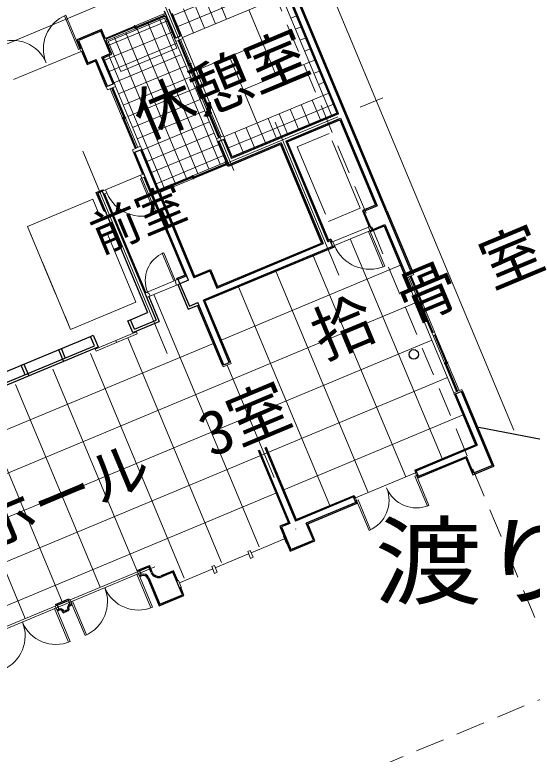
# Model space of a CAD drawing. Units: millimetres, scale not verified. Extents: x -31809 to 45902, y -57727 to 50868.
# Drawn here: x -4376 to 8381, y 23365 to 41597 of the extents above; entities that cross this region are included whole.
import ezdxf
from ezdxf.enums import TextEntityAlignment as Align

# ---------------------------------------------------------------- set-up
doc = ezdxf.new("R2010")
doc.units = ezdxf.units.MM
doc.header["$LTSCALE"] = 600
for name, pattern in [('CHAIN2', [12, 9, -1, 1, -1]), ('DASHED1', [1.8, 1.2, -0.6]), ('DASHED3', [4, 3, -1])]:
    doc.linetypes.add(name, pattern=pattern)
for name, color, linetype, lineweight in [('0-0', 7, 'Continuous', 25), ('0-1', 4, 'DASHED1', 9), ('0-3', 7, 'Continuous', 25), ('3-1', 3, 'Continuous', 25)]:
    doc.layers.add(name, color=color, linetype=linetype, lineweight=lineweight)
doc.layers.add('3-A', color=4, linetype='Continuous')
doc.styles.add('ＭＳ 明朝', font='')
doc.styles.get('ＭＳ 明朝').set_extended_font_data('MS Mincho')

msp = doc.modelspace()

# ---------------------------------------------------------------- linework, layer by layer
at = {"layer": '0-1'}
for p, q in [((10942.2, 20756.3), (1831.8, 42576.9)), ((9182.8, 24970.5), (-10752.5, 16647.3))]:
    msp.add_line(p, q, dxfattribs=at)
at = {"layer": '0-3'}
msp.add_line((7069, 31430), (11986.9, 30466.7), dxfattribs=at)
at = {"layer": '3-1', "color": 4, "lineweight": 9}
for p, q in [((2684.6, 43913.7), (-19287.3, 34740.2)), ((7926.3, 31359), (2684.6, 43913.7)), ((-470, 41580.6), (1790.8, 42524.6)), ((-356.4, 41308.4), (2227.5, 42387.2)), ((-242.7, 41036.2), (2341.1, 42115)), ((324.5, 41974.7), (573.9, 41377.2)), ((596.7, 42088.3), (846.2, 41490.8)), ((3230.2, 39609.1), (2207.3, 42059.1)), ((52.3, 41861), (301.7, 41263.5)), ((-220, 41747.4), (29.5, 41149.9)), ((1390.6, 41718.1), (2072.6, 40084.8)), ((2434.6, 41514.7), (2568.4, 41570.5)), ((-2072.8, 40838.3), (-614.8, 41447.1)), ((-810.6, 41500.8), (688.2, 37911.1)), ((-1364.2, 41269.6), (134.5, 37679.9)), ((-1087.4, 41385.2), (411.3, 37795.5)), ((2548.3, 41242.4), (2682.1, 41298.3)), ((-2164.8, 40474.8), (-499.2, 41170.2)), ((-1917.9, 41038.5), (-419.2, 37448.8)), ((-1641.1, 41154), (-142.4, 37564.3)), ((2661.9, 40970.2), (2795.7, 41026.1)), ((-2049.2, 40198), (-383.6, 40893.4)), ((-402.9, 40939.5), (98, 39739.9)), ((-232.1, 41010.8), (769.6, 38611.5)), ((98.2, 40219.5), (1731.6, 40901.5)), ((2775.6, 40698), (2909.4, 40753.8)), ((-2058, 40595.3), (-696, 37333.2)), ((-1933.7, 39921.1), (-268, 40616.6)), ((1596.9, 38927.1), (914.9, 40560.5)), ((2889.2, 40425.8), (3023.1, 40481.6)), ((-1818.1, 39644.3), (-152.4, 40339.7)), ((2889.2, 40425.8), (1255.9, 39743.8)), ((3002.9, 40153.5), (3136.7, 40209.4)), ((-1702.5, 39367.5), (-36.8, 40062.9)), ((3116.6, 39881.3), (3250.4, 39937.2)), ((-1278.7, 38352.4), (-1895.1, 39828.9)), ((-1586.9, 39090.6), (78.7, 39786)), ((598.9, 38540.3), (98, 39739.9)), ((3364, 39664.9), (780.2, 38586.2)), ((3230.2, 39609.1), (3364, 39664.9)), ((3230.2, 39609.1), (3435.4, 39117.7)), ((-1471.3, 38813.8), (194.3, 39509.2)), ((3477.7, 39392.7), (893.8, 38313.9)), ((2685.8, 39381.8), (2890.9, 38890.4)), ((2958, 39495.4), (3163.2, 39004)), ((-1355.7, 38536.9), (309.9, 39232.4)), ((2413.5, 39268.1), (2618.7, 38776.7)), ((1869.1, 39040.8), (2074.2, 38549.4)), ((2141.3, 39154.4), (2346.5, 38663.1)), ((-1240.2, 38260.1), (425.5, 38955.5)), ((1596.9, 38927.1), (1802, 38435.7)), ((-1124.6, 37983.3), (541.1, 38678.7)), ((1052.4, 38699.8), (1257.6, 38208.4)), ((1324.6, 38813.5), (1529.8, 38322.1)), ((-1009, 37706.4), (656.7, 38401.8)), ((-893.4, 37429.6), (772.2, 38125)), ((3503.1, 35905.8), (4379.7, 36271.8)), ((3895.3, 36069.6), (6156.8, 30652.7)), ((2984, 35656.6), (5261, 30202.8)), ((715.1, 33576.9), (5135.3, 35422.4)), ((2061.2, 35271.3), (4338.2, 29817.6)), ((5266.3, 35108.6), (6449.1, 32275.6)), ((1138.4, 34886), (3388.4, 29496.9)), ((-949.9, 34696.8), (1646.9, 28477.2)), ((-14587.2, 26104.4), (5520.6, 34499.6)), ((-14201.9, 25181.6), (5905.9, 33576.8)), ((-1589.5, 33633.3), (724.1, 28091.9)), ((-10358.5, 28953.5), (521.3, 33496)), ((-2512.3, 33248), (-198.7, 27706.6)), ((-3435.1, 32862.7), (-1348.9, 27865.8)), ((859, 32959.7), (2014.9, 30191.3)), ((-13816.7, 24258.8), (6291.2, 32654)), ((-4357.9, 32477.5), (-2271.7, 27480.5)), ((-5280.7, 32092.2), (-3206, 27122.9)), ((2256.2, 29885.7), (6676.4, 31731.2)), ((-6203.5, 31706.9), (-4117.3, 26709.9)), ((-8817.4, 25262.3), (2062.4, 29804.8))]:
    msp.add_line(p, q, dxfattribs=at)
at = {"layer": '3-1', "color": 7}
for p, q in [((5417, 35214.9), (2151.8, 43035.6)), ((3608.4, 39157.4), (2206, 42516.4)), ((-406, 41024.9), (-683.4, 41689.3)), ((-295.3, 41071.2), (-572.7, 41735.6)), ((-2254.6, 41195.9), (-2808.3, 40964.7)), ((-2023.4, 40642.2), (-2254.6, 41195.9)), ((-406, 41024.9), (-295.3, 41071.2)), ((-2808.3, 40964.7), (-2692.7, 40687.9)), ((-2692.7, 40687.9), (-2577.1, 40411.1)), ((-2577.1, 40411.1), (-2369.5, 40497.7)), ((-2092.1, 39833.3), (-2369.5, 40497.7)), ((-2092.1, 39833.3), (-1953.6, 39891.1)), ((3608.4, 39157.4), (964.6, 38053.6)), ((2302.8, 38482.3), (3654.7, 39046.7)), ((3654.7, 39046.7), (4556.2, 36887.3)), ((657.4, 38478), (768.1, 38524.2)), ((657.4, 38478), (900.1, 37896.6)), ((768.1, 38524.2), (964.6, 38053.6)), ((2302.8, 38482.3), (3339.2, 35999.9)), ((2192, 38436), (900.1, 37896.6)), ((2192, 38436), (3228.4, 35953.7)), ((-1414, 38209.2), (-1275.6, 38267)), ((-96.3, 35053.2), (-1414, 38209.2)), ((-1275.6, 38267), (42.1, 35111)), ((-2330.2, 37198.2), (-2219.4, 37244.4)), ((-2330.2, 37198.2), (-1101.1, 34254.4)), ((-2219.4, 37244.4), (-894.1, 34070)), ((4233.2, 36752.5), (4556.2, 36887.3)), ((4425.9, 36291.1), (4233.2, 36752.5)), ((4379.7, 36271.8), (4748.8, 36425.9)), ((4748.8, 36425.9), (5278.6, 35157.1)), ((607.7, 34859.5), (3228.4, 35953.7)), ((3399.1, 36025), (3456.9, 35886.5)), ((3456.9, 35886.5), (273.3, 34557.3)), ((5278.6, 35157.1), (5417, 35214.9)), ((-96.3, 35053.2), (-304, 34966.5)), ((-96.3, 35053.2), (-304, 34966.5)), ((-96.3, 35053.2), (-304, 34966.5)), ((-304, 34966.5), (-72.8, 34412.9)), ((-72.8, 34412.9), (134.8, 34499.5)), ((774.4, 32967.7), (134.8, 34499.5)), ((912.8, 33025.5), (273.3, 34557.3)), ((-1521, 34079.1), (-1101.1, 34254.4)), ((-1424.7, 33848.4), (-1521, 34079.1)), ((-1424.7, 33848.4), (-894.1, 34070)), ((-4935.4, 32653.6), (-2508.4, 33666.9)), ((-2412.1, 33436.2), (-2508.4, 33666.9)), ((-4839, 32422.9), (-2412.1, 33436.2)), ((-3131.9, 33135.7), (-3228.2, 33366.4)), ((774.4, 32967.7), (912.8, 33025.5)), ((-4119.3, 32723.4), (-4215.6, 32954.1)), ((6492.2, 32250.3), (6630.7, 32308.1)), ((6492.2, 32250.3), (7022, 30981.4)), ((1649.7, 30871.1), (2408, 29055)), ((1788.2, 30928.9), (2546.4, 29112.8)), ((5522.4, 30355.3), (7022, 30981.4)), ((5580.2, 30216.9), (6756.8, 30708.1)), ((5580.2, 30216.9), (5522.4, 30355.3)), ((3972.1, 29708.1), (2546.4, 29112.8)), ((4029.9, 29569.6), (2811.8, 29061.1)), ((4029.9, 29569.6), (3972.1, 29708.1)), ((2408, 29055), (2200.4, 28968.3)), ((2985.2, 28645.8), (2811.8, 29061.1)), ((2200.4, 28968.3), (2431.5, 28414.7)), ((2431.5, 28414.7), (2985.2, 28645.8)), ((-1302.7, 27885), (-1072, 27981.4)), ((-1014.2, 27842.9), (-1072, 27981.4)), ((-1302.7, 27885), (-1264.2, 27792.8)), ((-1068, 27712.1), (-798.3, 27066.2)), ((-475.8, 27851), (-752.6, 27735.4)), ((-3332.9, 27037.4), (-3294.3, 26945.2)), ((-3163.5, 26891.4), (-3071.3, 26929.9))]:
    msp.add_line(p, q, dxfattribs=at)
at = {"layer": '3-1'}
for p, q in [((4799.4, 36772.1), (2167.9, 43074.9)), ((3569.2, 39173.5), (2189.9, 42477.2)), ((-267.6, 41082.7), (-496.8, 41631.8)), ((-433.7, 41013.4), (-662.9, 41562.4)), ((-2238.5, 41235.1), (-2847.5, 40980.9)), ((-2147.9, 41018.3), (-2238.5, 41235.1)), ((-2847.5, 40980.9), (-2757, 40764)), ((-1984.2, 40626.1), (-2120.9, 40953.7)), ((-2730, 40699.4), (-2593.2, 40371.8)), ((-2191.8, 40539.4), (-1984.2, 40626.1)), ((-1926, 39902.7), (-2191.8, 40539.4)), ((-2593.2, 40371.8), (-2385.6, 40458.5)), ((-2119.7, 39821.8), (-2385.6, 40458.5)), ((3569.2, 39173.5), (980.7, 38092.8)), ((2342, 38466.1), (3638.5, 39007.4)), ((765.2, 38609), (765, 38609.6)), ((980.7, 38092.8), (795.8, 38535.8)), ((884, 37857.4), (629.7, 38466.4)), ((2175.9, 38396.8), (884, 37857.4)), ((2175.9, 38396.8), (3189.2, 35969.8)), ((2342, 38466.1), (3355.3, 36039.2)), ((-1218.2, 37662.4), (-1441.7, 38197.6)), ((-1247.9, 38278.6), (-839.5, 37300.4)), ((-601.8, 36185.9), (-1187.4, 37588.6)), ((-175.3, 35177.4), (-1182.8, 37590.5)), ((-2369.4, 37214.3), (-2203.3, 37283.6)), ((-2176.8, 36752.9), (-2369.4, 37214.3)), ((-2191.7, 37255.9), (-2203.3, 37283.6)), ((-1143.8, 34745.9), (-2160.9, 37182.1)), ((-793.2, 37189.6), (58.2, 35150.3)), ((-2176.8, 36752.9), (-2149.1, 36764.4)), ((4194, 36768.6), (4359.7, 36371.8)), ((4799.4, 36772.1), (5444.7, 35226.4)), ((4732.7, 36386.7), (4409.7, 36251.8)), ((4732.7, 36386.7), (5250.9, 35145.5)), ((4398.2, 36279.5), (4409.7, 36251.8)), ((623.8, 34898.7), (3189.2, 35969.8)), ((3399.1, 36025), (3339.2, 35999.9)), ((3415.3, 36064.2), (3355.3, 36039.2)), ((3415.3, 36064.2), (3446.1, 35990.4)), ((3496.2, 35870.4), (312.5, 34541.2)), ((3484.6, 35898.1), (3496.2, 35870.4)), ((434.3, 35274.8), (42.1, 35111)), ((58.2, 35150.3), (450.4, 35314)), ((434.3, 35274.8), (607.7, 34859.5)), ((450.4, 35314), (623.8, 34898.7)), ((-175.3, 35177.4), (-382.9, 35090.7)), ((-373.3, 35067.6), (-382.9, 35090.7)), ((-350.2, 35077.3), (-142.6, 35164)), ((-96.3, 35053.2), (-142.6, 35164)), ((-359.3, 34943.4), (-105, 34334.4)), ((-1069.9, 34646.8), (-815.6, 34037.7)), ((940.5, 33037), (312.5, 34541.2)), ((-105, 34334.4), (130.3, 34432.6)), ((746.7, 32956.1), (130.3, 34432.6)), ((-1585.6, 34052.2), (-1521, 34079.1)), ((-1466.2, 33766.1), (-1585.6, 34052.2)), ((-1466.2, 33766.1), (-815.6, 34037.7)), ((-2508.4, 33666.9), (-2443.8, 33693.8)), ((-2443.8, 33693.8), (-2324.4, 33407.8)), ((-4880.5, 32340.6), (-2324.4, 33407.8)), ((-3292.8, 33339.4), (-3228.2, 33366.4)), ((-3173.3, 33053.3), (-3292.8, 33339.4)), ((-4215.6, 32954.1), (-4151, 32981.1)), ((-4151, 32981.1), (-4031.6, 32695)), ((6658.3, 32319.6), (7430.8, 30469.4)), ((6464.5, 32238.7), (6982.7, 30997.5)), ((5483.2, 30371.5), (6982.7, 30997.5)), ((1622.1, 30859.6), (2368.7, 29071.1)), ((1815.8, 30940.5), (2562.5, 29152.1)), ((5564.1, 30177.7), (6740.7, 30668.9)), ((5483.2, 30371.5), (5510.2, 30306.9)), ((5537.1, 30242.3), (5564.1, 30177.7)), ((2562.5, 29152.1), (3988.3, 29747.3)), ((3988.3, 29747.3), (4015.2, 29682.7)), ((2851.1, 29045), (4069.2, 29553.5)), ((4042.2, 29618.1), (4069.2, 29553.5)), ((2368.7, 29071.1), (2161.1, 28984.5)), ((3024.4, 28629.7), (2851.1, 29045)), ((2161.1, 28984.5), (2415.4, 28375.4)), ((2548.2, 28918.5), (2546.5, 28917.8)), ((2415.4, 28375.4), (3024.4, 28629.7)), ((-1342, 27901.2), (-1055.9, 28020.6)), ((-1342, 27901.2), (-1330.4, 27873.5)), ((-986.5, 27854.5), (-1055.9, 28020.6)), ((-1291.9, 27781.2), (-1280.3, 27753.5)), ((-1280.3, 27753.5), (-1252.6, 27765.1)), ((-459.6, 27890.3), (-764.2, 27763.1)), ((-355.6, 27641.1), (-459.6, 27890.3)), ((-1095.7, 27700.6), (-814.4, 27026.9)), ((-205.4, 27281.2), (-286.3, 27475)), ((-3372.1, 27053.6), (-3039.9, 27192.3)), ((-3039.9, 27192.3), (-3028.4, 27164.6)), ((-814.4, 27026.9), (-205.4, 27281.2)), ((-3372.1, 27053.6), (-3360.6, 27025.9)), ((-3005.9, 27033.1), (-2978.3, 27044.6)), ((-2989.8, 27072.3), (-2978.3, 27044.6)), ((-3322, 26933.6), (-3310.5, 26905.9)), ((-3310.5, 26905.9), (-3282.8, 26917.5)), ((-3179.7, 26852.2), (-3191.2, 26879.8)), ((-3179.7, 26852.2), (-3032, 26913.8)), ((-3032, 26913.8), (-3043.6, 26941.5))]:
    msp.add_line(p, q, dxfattribs=at)
at = {"layer": '3-1', "color": 5, "linetype": 'CHAIN2', "lineweight": 9}
for p, q in [((-1056, 42737.6), (1101.8, 37569.3)), ((-1394.4, 37003.7), (5102.9, 39716.4)), ((2043.1, 38948.5), (3617.1, 35178.4)), ((-2696.7, 38231.7), (-483.7, 32931.3)), ((-5907.3, 25908.4), (-433.3, 28193.9))]:
    msp.add_line(p, q, dxfattribs=at)
at = {"layer": '3-1', "color": 6, "lineweight": 18}
for p, q in [((-2134.1, 41024.1), (-703.7, 41621.2)), ((-2120.6, 40991.8), (-690.2, 41589)), ((-2107.1, 40959.5), (-676.8, 41556.7)), ((-2128.3, 41010.2), (-1394.7, 41316.5)), ((-1384.2, 41239.6), (-1426.6, 41341.1)), ((-1394.7, 41316.5), (-1387, 41298.1)), ((-2128.3, 41010.2), (-2120.6, 40991.8)), ((-352.1, 40960.7), (148.8, 39761.1)), ((-338.3, 40966.5), (-80.1, 40348.2)), ((-319.8, 40974.2), (181.1, 39774.6)), ((-287.5, 40987.7), (213.4, 39788.1)), ((-2743.8, 40693.6), (-4404.9, 40000.1)), ((-18.6, 40395.6), (-120.1, 40353.2)), ((-80.1, 40348.2), (-61.7, 40355.9)), ((-1407.9, 38298.4), (-2024.3, 39774.9)), ((-1375.6, 38311.9), (-1992, 39788.4)), ((-1343.3, 38325.4), (-1959.7, 39801.9)), ((649.6, 38561.5), (148.8, 39761.1)), ((681.9, 38574.9), (181.1, 39774.6)), ((714.2, 38588.4), (213.4, 39788.1)), ((-1633.1, 39071.4), (-1734.6, 39029)), ((-1710, 39060.9), (-1691.5, 39068.6)), ((-1394, 38304.2), (-1710, 39060.9)), ((482.2, 39195.9), (380.7, 39153.6)), ((405.3, 39185.5), (423.8, 39193.2)), ((663.5, 38567.2), (405.3, 39185.5)), ((-811.4, 37285), (817.4, 37965)), ((-797.9, 37252.7), (830.8, 37932.7)), ((-784.4, 37220.4), (844.3, 37900.4)), ((-1273.6, 37639.3), (-2136.4, 37279.1)), ((-805.6, 37271.2), (27.2, 37618.9)), ((37.7, 37542), (-4.7, 37643.5)), ((27.2, 37618.9), (34.9, 37600.4)), ((-805.6, 37271.2), (-797.9, 37252.7)), ((4341.2, 36364.1), (3418.4, 35978.8)), ((-574.1, 36197.5), (-543.2, 36123.7)), ((3418.4, 35978.8), (3456.9, 35886.5)), ((-1603, 35767.9), (-1572.2, 35694.1)), ((-350.2, 35077.3), (-419.4, 35048.4)), ((-419.4, 35048.4), (-404, 35011.5)), ((5908.8, 33751.4), (5330.9, 35135.6)), ((5941.1, 33764.9), (5363.2, 35149.1)), ((5973.4, 33778.3), (5395.5, 35162.6)), ((-304, 34966.5), (-1125.2, 34623.6)), ((-1171.5, 34734.4), (-1102.3, 34763.3)), ((-1102.3, 34763.3), (-1086.9, 34726.4)), ((5702.9, 34478.2), (5601.4, 34435.8)), ((5626, 34467.7), (5644.5, 34475.4)), ((5922.7, 33757.2), (5626, 34467.7)), ((-1866.4, 33517.7), (-1358.8, 33729.6)), ((5922.7, 33757.2), (5941.1, 33764.9)), ((6513.7, 32302.6), (5935.8, 33686.8)), ((6546, 32316.1), (5968.1, 33700.3)), ((6578.3, 32329.6), (6000.4, 33713.8)), ((-1866.4, 33517.7), (-2373.9, 33305.8)), ((6307.8, 33029.4), (6206.3, 32987)), ((6230.9, 33018.9), (6249.4, 33026.6)), ((6527.6, 32308.4), (6230.9, 33018.9)), ((4024.5, 29686.6), (5500.9, 30303)), ((1453.1, 28331.3), (2274.4, 28674.2)), ((567.2, 27961.4), (1388.5, 28304.3)), ((-318.7, 27591.5), (502.6, 27934.4)), ((-3009.9, 27172.3), (-1348.9, 27865.8)), ((-5040.1, 26324.7), (-3379, 27018.2))]:
    msp.add_line(p, q, dxfattribs=at)
at = {"layer": '3-1', "color": 2, "linetype": 'DASHED3', "lineweight": 9}
msp.add_line((-3003.1, 33839.6), (-4062.7, 36377.3), dxfattribs=at)
at = {"layer": '3-1', "color": 6, "lineweight": 18}
for points in [[(-2770.8, 40758.2), (-2807.7, 40742.8), (-3154.5, 41573.3), (-3117.6, 41588.7)], [(-635.2, 41574), (-676.8, 41556.7), (-703.7, 41621.2), (-662.2, 41638.6)], [(-2148.6, 40942.1), (-2107.1, 40959.5), (-2134.1, 41024.1), (-2175.6, 41006.7)], [(-438.3, 41011.4), (-263, 41084.6), (-232.1, 41010.8), (-407.5, 40937.6)], [(-2729.3, 40775.6), (-2770.8, 40758.2), (-2743.8, 40693.6), (-2702.3, 40711)], [(-2124.4, 39819.8), (-1921.3, 39904.6), (-1890.5, 39830.8), (-2093.5, 39746)], [(625.1, 38464.5), (800.4, 38537.7), (769.6, 38611.5), (594.3, 38538.3)], [(-1446.3, 38195.7), (-1243.3, 38280.5), (-1274.1, 38354.3), (-1477.1, 38269.5)], [(900.1, 37896.6), (854, 37877.4), (807.7, 37988.1), (853.9, 38007.4)], [(-1242.7, 37565.5), (-1279.7, 37550.1), (-919.4, 36687.2), (-882.5, 36702.7)], [(-1159.7, 37600.2), (-1242.7, 37565.5), (-1273.6, 37639.3), (-1190.5, 37674)], [(-2188.6, 37170.6), (-2105.6, 37205.2), (-2136.4, 37279.1), (-2219.4, 37244.4)], [(-820.9, 37178.1), (-774.8, 37197.4), (-821, 37308.1), (-867.2, 37288.8)], [(4425.9, 36291.1), (4379.7, 36271.8), (4341.2, 36364.1), (4387.3, 36383.4)], [(4379.7, 36271.8), (4342.8, 36256.4), (4708.8, 35379.7), (4745.7, 35395.2)], [(-419.4, 35048.4), (-456.3, 35033), (-741.4, 35715.8), (-704.5, 35731.2)], [(5246.3, 35143.6), (5449.3, 35228.4), (5464.7, 35191.4), (5261.7, 35106.7)], [(5935.8, 33686.8), (6000.4, 33713.8), (5973.4, 33778.3), (5908.8, 33751.4)], [(742.1, 32954.2), (945.1, 33039), (960.5, 33002.1), (757.5, 32917.3)], [(6459.9, 32236.8), (6662.9, 32321.5), (6647.5, 32358.4), (6444.5, 32273.7)], [(5527.9, 30238.4), (5564.8, 30253.8), (5537.8, 30318.4), (5500.9, 30303)], [(5527.9, 30238.4), (5491, 30223), (5799.2, 29484.8), (5836.1, 29500.2)], [(4051.4, 29622), (4014.5, 29606.6), (3987.5, 29671.2), (4024.5, 29686.6)], [(4051.4, 29622), (4088.3, 29637.4), (4396.6, 28899.1), (4359.6, 28883.7)], [(2292.8, 28746.9), (2251.3, 28729.5), (2320.6, 28563.4), (2362.2, 28580.8)], [(1365.4, 28359.7), (1430, 28386.6), (1499.4, 28220.5), (1434.8, 28193.6)], [(479.5, 27989.8), (544.1, 28016.8), (613.5, 27850.7), (548.9, 27823.7)], [(-1329.6, 27819.6), (-1366.5, 27804.2), (-1019.8, 26973.7), (-982.8, 26989.1)], [(-1264.2, 27792.8), (-1310.3, 27773.5), (-1348.9, 27865.8), (-1302.7, 27885)], [(-383.3, 27629.6), (-341.8, 27646.9), (-272.4, 27480.8), (-313.9, 27463.4)], [(-3017.5, 27060.7), (-2971.4, 27080), (-3009.9, 27172.3), (-3056, 27153)], [(-3294.3, 26945.2), (-3340.5, 26925.9), (-3379, 27018.2), (-3332.9, 27037.4)], [(-2990.6, 27126.1), (-2953.7, 27141.6), (-2607, 26311), (-2643.9, 26295.6)], [(-3359.8, 26972), (-3396.7, 26956.6), (-3049.9, 26126.1), (-3013, 26141.5)]]:
    msp.add_lwpolyline(points, close=True, dxfattribs=at)
for points in [[(-1423.9, 41282.7), (-1416.2, 41264.2), (-682.5, 41570.5), (-690.2, 41589)], [(-77.1, 40392.9), (-58.6, 40400.6), (199.5, 39782.3), (181.1, 39774.6)], [(-1676.1, 39031.7), (-1657.6, 39039.4), (-1973.6, 39796.1)], [(439.2, 39156.3), (457.7, 39164), (199.5, 39782.3), (181.1, 39774.6)], [(-2, 37585), (5.7, 37566.6), (838.5, 37914.3), (830.8, 37932.7)], [(3456.9, 35886.5), (3503.1, 35905.8), (3464.5, 35998.1)], [(-373.2, 34937.6), (-304, 34966.5), (-350.2, 35077.3), (-1171.5, 34734.4)], [(-373.2, 34937.6), (-387, 34931.9), (-417.8, 35005.7), (-404, 35011.5)], [(5659.9, 34438.5), (5678.3, 34446.2), (5381.7, 35156.8)], [(-1056, 34652.5), (-1125.2, 34623.6), (-1171.5, 34734.4)], [(-1056, 34652.5), (-1042.2, 34658.3), (-1073, 34732.1), (-1086.9, 34726.4)], [(-1358.8, 33729.6), (-1378.1, 33775.8), (-1885.6, 33563.9), (-1866.4, 33517.7)], [(-2373.9, 33305.8), (-2393.2, 33352), (-1885.6, 33563.9), (-1866.4, 33517.7)], [(6264.8, 32989.7), (6283.2, 32997.4), (5986.6, 33708), (5968.1, 33700.3)]]:
    msp.add_lwpolyline(points, dxfattribs=at)
at = {"layer": '3-1', "color": 2, "linetype": 'DASHED3', "lineweight": 9}
for points in [[(-1762.9, 40198), (-378.7, 40775.9), (-686.9, 41514.1), (-2071.1, 40936.2)], [(3358.1, 36497.4), (4142.5, 36824.8), (3371.9, 38670.4), (2587.5, 38343)]]:
    msp.add_lwpolyline(points, close=True, dxfattribs=at)
at = {"layer": '3-1', "color": 7}
for points in [[(-1953.6, 39891.1), (-2231, 40555.5), (-2023.4, 40642.2)], [(6630.7, 32308.1), (7320, 30656.9), (7391.6, 30485.5)], [(7391.6, 30485.5), (6930.2, 30292.9), (6756.8, 30708.1)], [(-798.3, 27066.2), (-244.6, 27297.3), (-475.8, 27851)], [(-3332.9, 27037.4), (-3056, 27153), (-3017.5, 27060.7)]]:
    msp.add_lwpolyline(points, dxfattribs=at)
at = {"layer": '3-1'}
for points in [[(3638.5, 39007.4), (4517, 36903.5), (4194, 36768.6)], [(-96.3, 35053.2), (-304, 34966.5), (-350.2, 35077.3)], [(6740.7, 30668.9), (6914, 30253.6), (7430.8, 30469.4)]]:
    msp.add_lwpolyline(points, dxfattribs=at)
at = {"layer": '3-1', "color": 2, "linetype": 'DASHED3', "lineweight": 9}
for points in [[(-2452.4, 37049.6), (-4062.7, 36377.3), (-3003.1, 33839.6)], [(-3003.1, 33839.6), (-1392.9, 34511.9), (-2452.4, 37049.6)]]:
    msp.add_lwpolyline(points, dxfattribs=at)
at = {"layer": '3-1', "color": 7}
msp.add_circle((5459.7, 33224.7), 116.2, dxfattribs=at)
at = {"layer": '3-1', "color": 6, "lineweight": 18}
for centre, radius, start, end in [((-2770.8, 40758.2), 900, 112.661, 202.661), ((-4431.8, 40064.7), 900, 22.661, 112.661), ((-1242.7, 37565.5), 935, 202.661, 292.661), ((4379.7, 36271.8), 950, 202.661, 292.661), ((-419.4, 35048.4), 740, 112.661, 202.661), ((4051.4, 29622), 800, 292.661, 22.661), ((5527.9, 30238.4), 800, 202.661, 292.661), ((-2990.6, 27126.1), 900, 292.661, 22.661), ((-1329.6, 27819.6), 900, 202.661, 292.661), ((-5020.8, 26278.5), 900, 292.661, 22.661), ((-3359.8, 26972), 900, 202.661, 292.661)]:
    msp.add_arc(centre, radius, start, end, dxfattribs=at)
at = {"layer": '3-1', "color": 7}
for centre, radius, start, end in [((-1206.4, 27654.3), 150, 22.661, 112.661), ((-829.7, 27920), 200, 202.661, 292.661), ((-2979, 26968.5), 100, 112.661, 202.661), ((-3255.8, 26852.9), 100, 22.661, 112.661)]:
    msp.add_arc(centre, radius, start, end, dxfattribs=at)
at = {"layer": '3-1'}
for centre, radius, start, end in [((-1206.4, 27654.3), 120, 22.661, 112.661), ((-829.7, 27920), 170, 202.661, 292.661), ((-2979, 26968.5), 70, 112.661, 202.661), ((-3255.8, 26852.9), 70, 22.661, 112.661)]:
    msp.add_arc(centre, radius, start, end, dxfattribs=at)

# ---------------------------------------------------------------- texts
at = {"layer": '0-0', "style": 'ＭＳ 明朝', "width": 1.1}
msp.add_text('渡り廊下', height=1760, dxfattribs=at).set_placement((4497.1, 26712.8), align=Align.BOTTOM_LEFT)
at = {"layer": '3-A', "style": 'ＭＳ 明朝'}
for s, height, p in [('休憩室', 1100, (-1042.1, 38197.2)), ('前室', 879.8, (-2171.7, 35454)), ('拾 骨 室', 1100, (3370.8, 32794.7)), ('告別炉前ホール\u30003室', 1100, (-10483.9, 25745.6))]:
    msp.add_text(s, height=height, rotation=22.661, dxfattribs=at).set_placement(p, align=Align.BOTTOM_LEFT)

doc.saveas('drawing.dxf')
